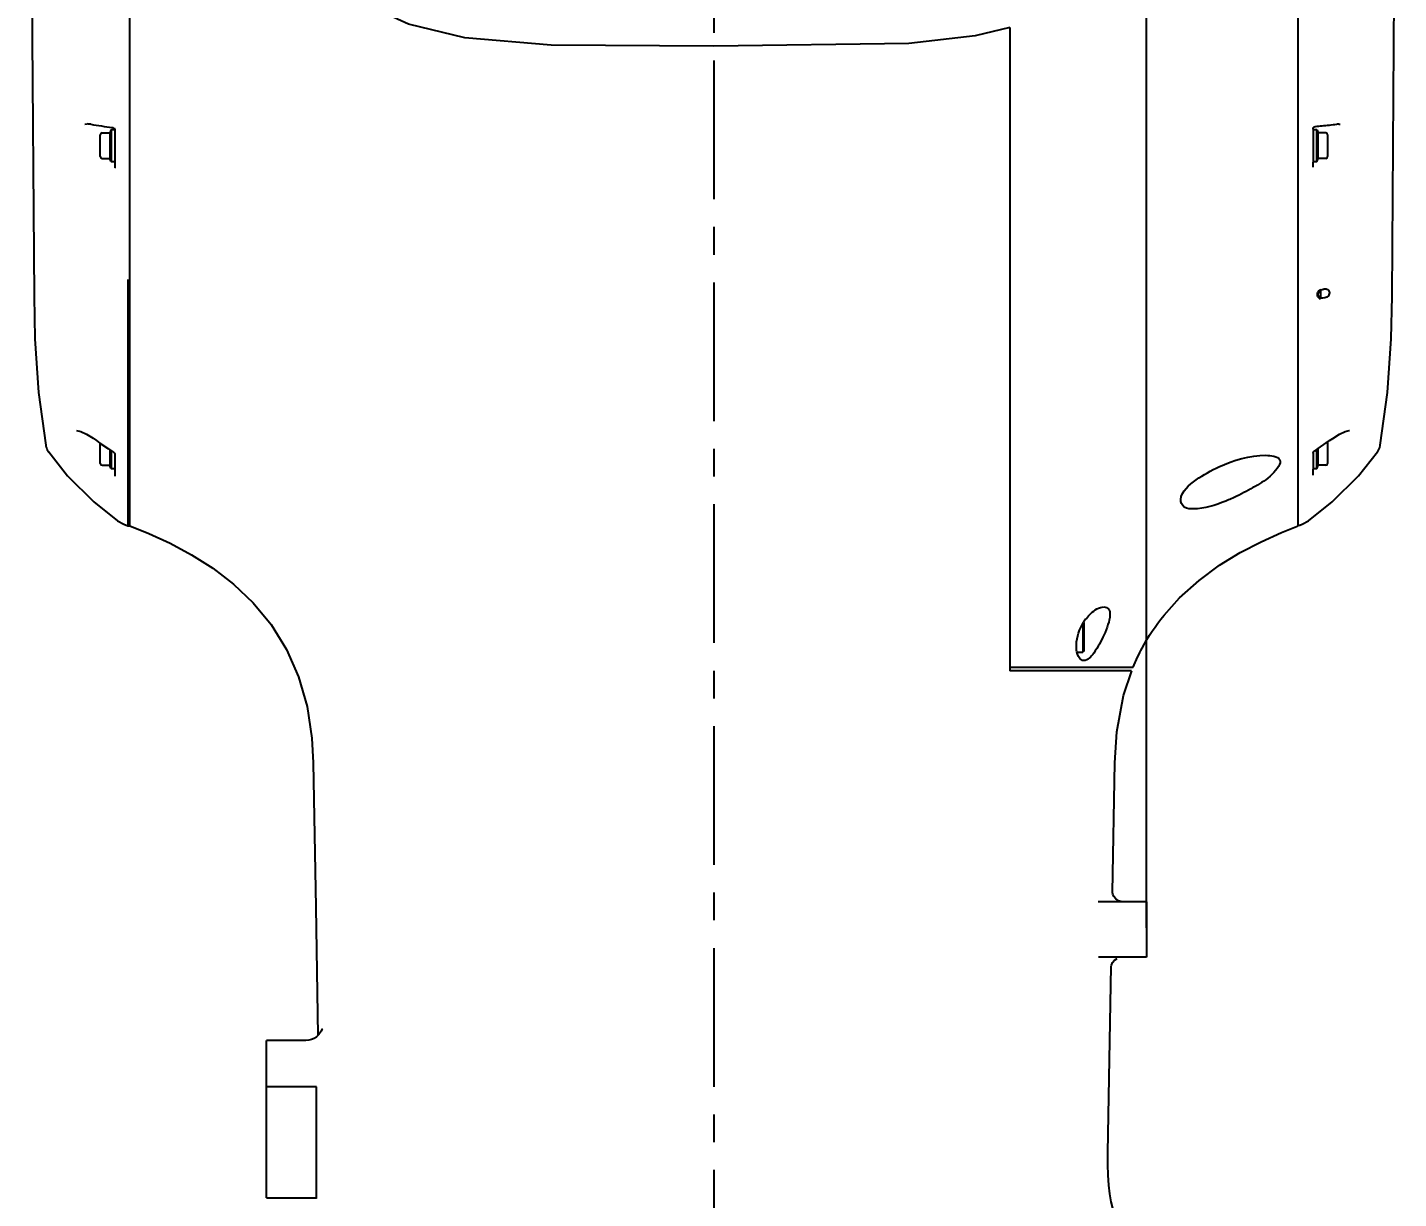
# Model space of a CAD drawing. Header units: millimetres. Extents: x 5828 to 6704, y 123 to 421.
# Drawn here: x 6493.7 to 6512.24, y 252.58 to 268.42 of the extents above; entities that cross this region are included whole.
import ezdxf

# ---------------------------------------------------------------- set-up
doc = ezdxf.new("R2010")
doc.units = ezdxf.units.MM
doc.linetypes.add('BANKLINE1', pattern=[5.5, 4, -1.5])
doc.linetypes.add('CENTER', pattern=[0.6, 0.375, -0.075, 0.075, -0.075])
for name, color, linetype in [('00_COMPONENTS', 7, 'BANKLINE1'), ('DIM', 7, 'Continuous'), ('外形图', 7, 'Continuous')]:
    doc.layers.add(name, color=color, linetype=linetype)
doc.styles.add('微软雅黑', font='msyh.ttc', dxfattribs={"height": 2.1})
doc.dimstyles.new('尺寸标注_1_20比例', dxfattribs={"dimtxt": 2.1, "dimasz": 1.7, "dimexe": 0.5, "dimexo": 0.4, "dimgap": 0.5, "dimtad": 1, "dimdec": 1, "dimlfac": 20, "dimdsep": 46, "dimtxsty": '微软雅黑', "dimcen": 0.09, "dimadec": 0, "dimazin": 0, "dimtp": 0.01, "dimtm": 0.01, "dimtfac": 1, "dimtdec": 1, "dimtofl": 0, "dimtmove": 0, "dimatfit": 3, "dimfxl": 1, "dimtolj": 1, "dimarcsym": 0})

# ---------------------------------------------------------------- blocks, each defined once
blk = doc.blocks.new('*D1364')
at = {"layer": 'Defpoints', "color": 0}
for p in [(6502.981, 286.152), (6502.981, 279.969), (6508.831, 255.844)]:
    blk.add_point(p, dxfattribs=at)
at = {"layer": 'DIM', "color": 0, "linetype": 'ByBlock', "lineweight": -2, "ltscale": 20}
for p, q in [((6502.981, 280.369), (6502.981, 286.652)), ((6508.831, 256.244), (6508.831, 286.652)), ((6501.281, 286.152), (6499.581, 286.152)), ((6508.831, 286.152), (6502.981, 286.152)), ((6510.531, 286.152), (6512.231, 286.152))]:
    blk.add_line(p, q, dxfattribs=at)
at = {"layer": 'DIM', "color": 0}
for points in [[(6501.281, 285.869), (6501.281, 286.435), (6502.981, 286.152)], [(6510.531, 286.435), (6510.531, 285.869), (6508.831, 286.152)]]:
    blk.add_solid(points, dxfattribs=at)
at = {"layer": 'DIM', "color": 0, "insert": (6505.921, 287.725), "char_height": 2.1, "attachment_point": 5, "style": '微软雅黑'}
blk.add_mtext('\\A1;\\A1;117', dxfattribs=at)

msp = doc.modelspace()

# ---------------------------------------------------------------- linework, layer by layer
at = {"layer": '00_COMPONENTS', "linetype": 'CENTER', "ltscale": 5}
msp.add_line((6502.9806, 279.9691), (6502.9806, 220.2497), dxfattribs=at)
at = {"layer": '外形图', "linetype": 'Continuous'}
for p, q in [((6495.0805, 261.6779), (6495.0805, 281.1691)), ((6510.8807, 261.6781), (6510.8807, 281.1691)), ((6493.6979, 277.0307), (6493.7871, 264.7825)), ((6512.149, 264.7828), (6512.2371, 276.8777)), ((6506.9806, 268.4177), (6506.9806, 259.7189)), ((6494.4741, 267.1116), (6494.5072, 267.112)), ((6494.683, 266.6714), (6494.683, 266.9664)), ((6494.708, 266.9914), (6494.8132, 266.9914)), ((6494.8269, 267.0291), (6494.8132, 266.9914)), ((6494.8132, 266.9914), (6494.8132, 266.6464)), ((6494.8305, 267.0389), (6494.8305, 266.5989)), ((6494.8305, 267.0389), (6494.8795, 267.0389)), ((6494.8461, 267.0637), (6494.851, 267.063)), ((6494.851, 267.063), (6494.8563, 267.0622)), ((6494.8789, 267.0423), (6494.8805, 267.0336)), ((6494.8805, 267.0336), (6494.8805, 266.5273)), ((6511.0807, 267.0414), (6511.0807, 267.05)), ((6511.0807, 267.0414), (6511.0807, 266.5968)), ((6511.0807, 267.0389), (6511.1307, 267.0389)), ((6511.0989, 267.0756), (6511.1048, 267.0772)), ((6511.1048, 267.0772), (6511.1147, 267.0782)), ((6511.1307, 266.5989), (6511.1307, 267.0389)), ((6511.1343, 267.0291), (6511.148, 266.9914)), ((6511.2532, 266.9914), (6511.148, 266.9914)), ((6511.148, 266.6464), (6511.148, 266.9914)), ((6511.2782, 266.9664), (6511.2782, 266.6714)), ((6511.4288, 267.1111), (6511.4455, 267.1113)), ((6494.708, 266.6464), (6494.8132, 266.6464)), ((6494.8269, 266.6088), (6494.8132, 266.6464)), ((6494.8805, 266.5989), (6494.8305, 266.5989)), ((6511.1307, 266.5989), (6511.0807, 266.5989)), ((6511.0807, 266.5428), (6511.0807, 266.5968)), ((6511.1343, 266.6088), (6511.148, 266.6464)), ((6511.2532, 266.6464), (6511.148, 266.6464)), ((6495.0555, 265.0082), (6495.0555, 261.7557)), ((6511.1807, 264.8591), (6511.1807, 264.8741)), ((6511.1807, 264.858), (6511.1807, 264.7642)), ((6511.1807, 264.7482), (6511.1807, 264.7631)), ((6494.3603, 262.9671), (6494.3606, 262.967)), ((6511.5748, 262.9661), (6511.575, 262.9662)), ((6494.683, 262.5214), (6494.683, 262.7945)), ((6494.795, 262.7179), (6494.8488, 262.6831)), ((6494.8132, 262.7061), (6494.8132, 262.4964)), ((6511.1124, 262.6988), (6511.152, 262.7247)), ((6511.1307, 262.4489), (6511.1307, 262.7107)), ((6511.148, 262.4964), (6511.148, 262.722)), ((6511.2782, 262.8119), (6511.2782, 262.5214)), ((6494.8305, 262.6949), (6494.8305, 262.4489)), ((6494.8799, 262.6492), (6494.8805, 262.6466)), ((6494.8805, 262.6466), (6494.8805, 262.3492)), ((6511.0807, 262.6689), (6511.0807, 262.4464)), ((6511.1032, 262.692), (6511.1124, 262.6988)), ((6494.708, 262.4964), (6494.8132, 262.4964)), ((6494.8269, 262.4588), (6494.8132, 262.4964)), ((6494.8805, 262.4489), (6494.8305, 262.4489)), ((6511.1307, 262.4489), (6511.0807, 262.4489)), ((6511.0807, 262.3635), (6511.0807, 262.4464)), ((6511.1343, 262.4588), (6511.148, 262.4964)), ((6511.2532, 262.4964), (6511.148, 262.4964)), ((6494.9152, 261.7472), (6495.003, 261.6989)), ((6495.0029, 261.6989), (6495.0555, 261.6777)), ((6495.0555, 261.7557), (6495.0555, 261.6777)), ((6495.0555, 261.6777), (6495.0655, 261.6777)), ((6510.9013, 261.6863), (6510.9332, 261.6992)), ((6510.9332, 261.6991), (6511.021, 261.7474)), ((6507.9681, 260.3519), (6507.9681, 259.9689)), ((6507.9806, 260.3717), (6507.9806, 259.9814)), ((6507.8919, 259.9689), (6507.9681, 259.9689)), ((6507.9806, 259.9814), (6507.9681, 259.9689)), ((6506.9806, 259.7689), (6508.6486, 259.7689)), ((6508.6487, 259.7689), (6508.7086, 259.9027)), ((6508.6282, 259.7189), (6506.9806, 259.7189)), ((6497.5623, 258.471), (6497.5964, 256.521)), ((6508.3683, 256.7255), (6508.3988, 258.4712)), ((6508.8306, 256.5938), (6508.1772, 256.5938)), ((6508.3684, 256.7186), (6508.3676, 256.7255)), ((6508.8306, 256.5938), (6508.8306, 255.8438)), ((6497.5964, 256.521), (6497.6262, 254.7863)), ((6508.8306, 255.8438), (6508.1807, 255.8438)), ((6508.3077, 253.2036), (6508.351, 255.7211)), ((6508.3506, 255.7202), (6508.355, 255.7393)), ((6508.3955, 255.8036), (6508.4324, 255.8289)), ((6497.6055, 254.7673), (6497.6055, 254.7618)), ((6497.4643, 254.7188), (6496.9305, 254.7188)), ((6496.9305, 252.5909), (6496.9305, 254.7188)), ((6497.6055, 254.0924), (6496.9305, 254.0924)), ((6497.6055, 252.5809), (6497.6055, 254.0924)), ((6496.9305, 252.5909), (6497.6055, 252.5909))]:
    msp.add_line(p, q, dxfattribs=at)
for points in [[(6502.9806, 268.1626), (6500.7786, 268.1769), (6499.6142, 268.2751), (6498.8491, 268.4606), (6498.2867, 268.7178), (6497.8579, 269.0311), (6497.5511, 269.378), (6497.3313, 269.7794), (6497.1919, 270.2618)], [(6506.9806, 268.4177), (6506.51, 268.3031), (6505.6155, 268.1981), (6502.9806, 268.1626)], [(6494.8563, 267.0622), (6494.8626, 267.0602), (6494.8678, 267.0571), (6494.8722, 267.0533), (6494.8759, 267.0485), (6494.8789, 267.0423)], [(6511.0807, 267.05), (6511.082, 267.0581), (6511.0852, 267.0646), (6511.0892, 267.0694), (6511.0937, 267.073), (6511.0989, 267.0756)], [(6494.8805, 266.5273), (6494.8792, 266.5196), (6494.8775, 266.5161)], [(6493.7871, 264.7823), (6493.7974, 264.2078), (6493.8485, 263.48), (6493.9474, 262.7689)], [(6511.9887, 262.7691), (6512.0877, 263.4802), (6512.1387, 264.208), (6512.149, 264.7825)], [(6494.3606, 262.967), (6494.4219, 262.9529), (6494.4981, 262.9174), (6494.587, 262.8627), (6494.6323, 262.8308)], [(6511.3037, 262.8303), (6511.3471, 262.8609), (6511.4393, 262.9176), (6511.5135, 262.952), (6511.5694, 262.9658), (6511.5747, 262.9661)], [(6493.9474, 262.7689), (6493.9489, 262.7605), (6493.9532, 262.743), (6493.9591, 262.7251), (6493.967, 262.7072), (6493.9767, 262.6894), (6493.9854, 262.6763)], [(6494.6323, 262.8308), (6494.679, 262.7971), (6494.795, 262.7179)], [(6511.152, 262.7247), (6511.2595, 262.7985), (6511.3037, 262.8303)], [(6511.9507, 262.6766), (6511.9546, 262.6822), (6511.9706, 262.7103), (6511.9816, 262.7386), (6511.9883, 262.7663), (6511.9887, 262.7691)], [(6493.9854, 262.6764), (6494.2416, 262.3545), (6494.5949, 262.0017), (6494.9162, 261.7464)], [(6494.8488, 262.6831), (6494.8625, 262.6726), (6494.8731, 262.6611), (6494.8791, 262.6512), (6494.8799, 262.6492)], [(6511.0199, 261.7467), (6511.3412, 262.0019), (6511.6945, 262.3548), (6511.9508, 262.6766)], [(6511.0807, 262.6619), (6511.0812, 262.6645), (6511.085, 262.6721), (6511.0925, 262.6818), (6511.1032, 262.692)], [(6495.0805, 261.678), (6495.3403, 261.5724), (6495.626, 261.4425), (6495.9153, 261.2877), (6496.2031, 261.1048), (6496.4839, 260.8892), (6496.7501, 260.636), (6496.992, 260.3422), (6497.1995, 260.0079), (6497.3641, 259.6362), (6497.4795, 259.2333), (6497.5442, 258.8066), (6497.5623, 258.4712)], [(6509.0661, 260.4693), (6509.2749, 260.7022), (6509.5394, 260.9408), (6509.8155, 261.144), (6510.0963, 261.3166), (6510.3771, 261.4629), (6510.653, 261.5859), (6510.8807, 261.678)], [(6508.3989, 258.4713), (6508.4259, 258.8935), (6508.5176, 259.3826), (6508.6284, 259.7189)], [(6508.4143, 256.6334), (6508.3881, 256.6652), (6508.3736, 256.6966), (6508.3684, 256.7186)], [(6508.5157, 256.5938), (6508.4969, 256.595), (6508.4512, 256.6084), (6508.4143, 256.6334)], [(6508.3505, 255.7211), (6508.3502, 255.7171), (6508.3506, 255.7202)], [(6508.355, 255.7393), (6508.3694, 255.7714), (6508.3955, 255.8036)], [(6497.6808, 254.8625), (6497.6824, 254.8716), (6497.6817, 254.87), (6497.6703, 254.843), (6497.639, 254.798), (6497.6055, 254.7673)], [(6508.8806, 251.5937), (6508.8539, 251.6211), (6508.7647, 251.7187), (6508.6828, 251.8194), (6508.6105, 251.9205), (6508.5475, 252.0217), (6508.4931, 252.1235), (6508.4469, 252.2261), (6508.4086, 252.3295), (6508.3776, 252.4328), (6508.3532, 252.5373), (6508.3342, 252.6464), (6508.3202, 252.7642), (6508.3111, 252.8957), (6508.3072, 253.0419), (6508.3077, 253.2036)]]:
    msp.add_lwpolyline(points, dxfattribs=at)
for centre, radius, start, end in [((6494.4934, 266.7288), 0.3834, 82.63741, 87.94924), ((6494.49, 266.6996), 0.4128, 81.16592, 82.68258), ((6496.6987, 280.4207), 13.4849, 260.84575, 262.10339), ((6494.708, 266.9664), 0.025, 90, 180), ((6494.841, 267.0239), 0.015, 134.44366, 160), ((6508.8498, 289.4472), 22.4834, 275.78156, 276.00805), ((6511.1202, 267.0239), 0.015, 20, 45.55634), ((6509.0977, 287.1129), 20.136, 276.00165, 276.5656), ((6511.2532, 266.9664), 0.025, 0, 90), ((6511.4433, 266.7213), 0.3901, 94.7892, 96.35476), ((6511.4418, 266.7396), 0.3718, 92.01346, 94.79852), ((6494.708, 266.6714), 0.025, 180, 270), ((6494.841, 266.6139), 0.015, 200, 225.55634), ((6511.1202, 266.6139), 0.015, 314.44366, 340), ((6511.2532, 266.6714), 0.025, 270, 0), ((6494.708, 262.5214), 0.025, 180, 270), ((6511.2532, 262.5214), 0.025, 270, 0), ((6494.841, 262.4639), 0.015, 200, 225.55634), ((6511.1202, 262.4639), 0.015, 314.44366, 340), ((6495.0655, 261.6927), 0.015, 270, 318.91109), ((6510.8957, 261.7002), 0.015, 255.39523, 291.92326), ((6508.5008, 260.0471), 0.6163, 141.94994, 147.88613)]:
    msp.add_arc(centre, radius, start, end, dxfattribs=at)
for points, knots in [([(6511.0822, 266.5347), (6511.0817, 266.5359), (6511.0809, 266.5386), (6511.0807, 266.5414), (6511.0807, 266.5428)], [0, 0, 0, 0, 0.4810954, 1, 1, 1, 1]), ([(6511.0881, 266.5265), (6511.0868, 266.5276), (6511.0845, 266.5301), (6511.0828, 266.5331), (6511.0822, 266.5347)], [0, 0, 0, 0, 0.490765, 1, 1, 1, 1]), ([(6511.1509, 264.8067), (6511.1509, 264.8105), (6511.1521, 264.8184), (6511.155, 264.8258), (6511.1568, 264.8294)], [0, 0, 0, 0, 0.4872572, 1, 1, 1, 1]), ([(6511.1563, 264.7861), (6511.1546, 264.7892), (6511.1519, 264.7959), (6511.1509, 264.8031), (6511.1509, 264.8067)], [0, 0, 0, 0, 0.4974805, 1, 1, 1, 1]), ([(6511.1568, 264.8294), (6511.1586, 264.8332), (6511.1628, 264.8405), (6511.168, 264.8471), (6511.1707, 264.8502)], [0, 0, 0, 0, 0.503491, 1, 1, 1, 1]), ([(6511.2439, 264.8814), (6511.2595, 264.8814), (6511.2976, 264.8723), (6511.313, 264.7896), (6511.2478, 264.7564), (6511.2132, 264.7564)], [0, 0, 0, 0, 0.2286068, 0.4936736, 1, 1, 1, 1]), ([(6511.2163, 264.8781), (6511.2209, 264.8792), (6511.2301, 264.8809), (6511.2394, 264.8814), (6511.2439, 264.8814)], [0, 0, 0, 0, 0.5081567, 1, 1, 1, 1]), ([(6509.2911, 262.0354), (6509.3037, 262.1469), (6509.5072, 262.3201), (6509.885, 262.5275), (6510.2246, 262.6314), (6510.4422, 262.6314)], [0, 0, 0, 0, 0.2503932, 0.514593, 1, 1, 1, 1]), ([(6510.4422, 262.6314), (6510.508, 262.6314), (6510.7167, 262.5999), (6510.506, 262.3286), (6510.3056, 262.2162), (6510.1354, 262.1187), (6510.0509, 262.0784)], [0, 0, 0, 0, 0.2007439, 0.4252122, 0.7142953, 1, 1, 1, 1]), ([(6509.4642, 261.9064), (6509.4218, 261.9064), (6509.3327, 261.9078), (6509.2868, 261.9977), (6509.2911, 262.0354)], [0, 0, 0, 0, 0.5274185, 1, 1, 1, 1]), ([(6510.0509, 262.0784), (6510.0012, 262.0547), (6509.8143, 261.9744), (6509.6135, 261.9064), (6509.4642, 261.9064)], [0, 0, 0, 0, 0.269596, 1, 1, 1, 1]), ([(6508.2539, 260.5814), (6508.2763, 260.5814), (6508.3327, 260.5582), (6508.3398, 260.4515), (6508.309, 260.3361), (6508.2375, 260.1587), (6508.1501, 259.9938), (6508.0366, 259.8564), (6507.9807, 259.8564)], [0, 0, 0, 0, 0.076061, 0.174285, 0.3214583, 0.4926541, 0.8101488, 1, 1, 1, 1]), ([(6508.0155, 260.4269), (6508.0336, 260.45), (6508.0973, 260.5195), (6508.1871, 260.5814), (6508.2539, 260.5814)], [0, 0, 0, 0, 0.30485, 1, 1, 1, 1]), ([(6507.8879, 259.9754), (6507.8822, 260.0057), (6507.8749, 260.1446), (6507.9217, 260.2839), (6507.9788, 260.3747)], [0, 0, 0, 0, 0.223719, 1, 1, 1, 1]), ([(6508.7086, 259.9027), (6508.7281, 259.9435), (6508.8267, 260.1443), (6508.9541, 260.3306), (6509.0661, 260.4693)], [0, 0, 0, 0, 0.2025943, 1, 1, 1, 1]), ([(6507.9807, 259.8564), (6507.9704, 259.8564), (6507.9166, 259.8708), (6507.8959, 259.9334), (6507.8879, 259.9754)], [0, 0, 0, 0, 0.1938552, 1, 1, 1, 1])]:
    msp.add_open_spline(points, degree=3, knots=knots, dxfattribs=at)
for points in [[(6511.1807, 264.8741), (6511.1721, 264.8687), (6511.1567, 264.8563), (6511.1392, 264.8314), (6511.1325, 264.8038), (6511.139, 264.778), (6511.156, 264.7589), (6511.1718, 264.7509), (6511.1807, 264.7482)], [(6511.2132, 264.7564), (6511.1918, 264.7564), (6511.1663, 264.7672), (6511.1563, 264.7861)], [(6511.1707, 264.8502), (6511.1825, 264.8635), (6511.1991, 264.8736), (6511.2163, 264.8781)], [(6497.6055, 254.7618), (6497.5647, 254.7343), (6497.5135, 254.7188), (6497.4643, 254.7188)]]:
    msp.add_open_spline(points, degree=3, dxfattribs=at)

# ---------------------------------------------------------------- dimensions: what is measured, and where the dimension line sits
at = {"layer": 'DIM', "linetype": 'ByBlock', "ltscale": 20}
dim = msp.add_linear_dim(base=(6502.9806, 286.152), p1=(6508.8306, 255.8438), p2=(6502.9806, 279.9691), text='\\A1;117', dimstyle='尺寸标注_1_20比例', dxfattribs=at)
dim.commit()
dim.dimension.update_dxf_attribs({"geometry": '*D1364', "text_midpoint": (6505.9211, 286.152), "dimtype": 160})

doc.saveas('drawing.dxf')
